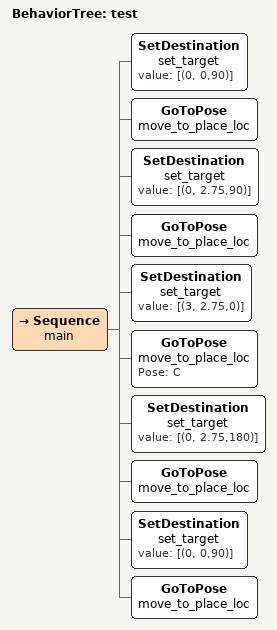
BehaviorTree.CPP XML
<root>
    <BehaviorTree ID="test">
    <Sequence name="main">

    <!-- start -->

        <SetDestination name="set_target" value="[(0, 0,90)]"/>
        <GoToPose name="move_to_place_loc"/>

<!-- 1st Waypoint -->

        <SetDestination name="set_target" value="[(0, 2.75,90)]"/>
        <GoToPose name="move_to_place_loc"/>

        <SetDestination name="set_target" value="[(3, 2.75,0)]"/>
        <GoToPose name="move_to_place_loc" Pose="C"/>

<!-- 3rd Waypoint -->

        <SetDestination name="set_target" value="[(0, 2.75,180)]"/>
        <GoToPose name="move_to_place_loc"/>

<!-- Reset -->

        <SetDestination name="set_target" value="[(0, 0,90)]"/>
        <GoToPose name="move_to_place_loc"/>

    </Sequence>
    </BehaviorTree>
</root>
